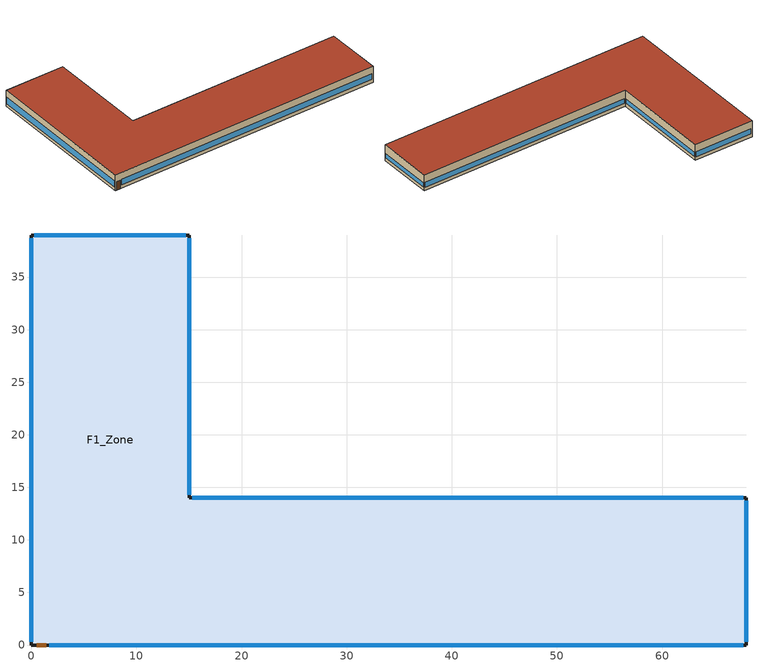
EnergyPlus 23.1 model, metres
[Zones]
F1_Zone
 floor ground (Slab): 0,39 15,39 15,14 68,14 68,0 0,0 z0
 wall outside (Exterior Wall): 0,0 68,0 68,14 15,14 15,39 0,39 0,0 z0:4.12
 window (Window): 1.71,0 67.7,0 z0.9:2.39; 68,0.3 68,13.7 z0.9:1.98; 67.7,14 15.3,14 z0.9:2.07; 15,14.3 15,38.7 z0.9:1.96; 14.7,39 0.3,39 z0.9:2.1; 0,38.7 0,0.3 z0.9:2.53
 door (Exterior Door): 0.5,0 1.41,0 z0:2.13
 roof outside (Roof): 0,0 68,0 68,14 15,14 15,39 0,39 z4.12
[Building]
V14-school-helena: 0, Suburbs, 0.04, 0.4, FullExterior, 25, 6
[Site:Location]
Helena MT: 46.6, -111.97, -7, 1167
[Site:GroundTemperature:BuildingSurface]
10, 10, 10.1, 12.1, 14.9, 17.7, 19.3, 18.3, 16.3, 12.1, 10, 10
[SizingPeriod:DesignDay]
Helena Regional Airport Ann Htg 99.6% Condns DB: 12, 21, WinterDesignDay, -26.3, 0, DefaultMultipliers, , Wetbulb, -26.3, , , , , 88069, 1.6, 300, No, No, No, ASHRAEClearSky, , , , , 0
Helena Regional Airport Ann Clg .4% Condns DB=>MWB: 7, 21, SummerDesignDay, 33.7, 16.1, DefaultMultipliers, , Wetbulb, 16.4, , , , , 88069, 4.9, 290, No, No, No, ASHRAETau, , , 0.38, 2.232
[Material]
Carpet pad 12mm: MediumRough, 0.0127, 0.06, 288, 1380, 0.9, 0.6, 0.6
Concrete block 200mm: MediumRough, 0.2, 1.11, 800, 920, 0.9, 0.6, 0.6
Cast concrete 200mm: MediumRough, 0.2, 1.73, 2243, 837, 0.9, 0.6, 0.6
Gypsum board 13mm: MediumRough, 0.0127, 0.16, 800, 1090, 0.9, 0.6, 0.6
Metal deck 1.5mm: MediumRough, 0.0015, 45, 7680, 418, 0.9, 0.6, 0.6
Polyiso board 100mm: MediumRough, 0.1, 0.024, 30, 1470, 0.9, 0.6, 0.6
Roof membrane 10mm: MediumRough, 0.0095, 0.16, 1121, 1460, 0.9, 0.6, 0.6
Stucco 25mm: MediumRough, 0.025, 0.72, 1856, 840, 0.9, 0.6, 0.6
XPS board 50mm: MediumRough, 0.05, 0.029, 35, 1400, 0.9, 0.6, 0.6
Door panel: MediumSmooth, 0.045, 0.15, 600, 1630, 0.9, 0.6, 0.6
[Construction]
Exterior Wall: Stucco 25mm, XPS board 50mm, Concrete block 200mm, Gypsum board 13mm
Roof: Roof membrane 10mm, Polyiso board 100mm, Metal deck 1.5mm
Slab: Cast concrete 200mm, Carpet pad 12mm
Window: Glazing
Exterior Door: Door panel
[WindowMaterial:SimpleGlazingSystem]
Glazing: 2.19, 0.3, 0.55
[Zone]
F1_Zone: 0, 0, 0, 0, 1, 1, autocalculate, autocalculate, autocalculate, , , Yes
[People]
F1_Zone People: F1_Zone, Occupancy Schedule, People, 245.1, , , 0.3, autocalculate, Activity Schedule
[Lights]
F1_Zone Lights: F1_Zone, Lighting Schedule, Watts/Area, , 7.12, , 0, 0.42, 0.18
[ElectricEquipment]
F1_Zone Equipment: F1_Zone, Equipment Schedule, Watts/Area, , 4.02, , 0, 0.5, 0
[ZoneInfiltration:DesignFlowRate]
F1_Zone Infiltration: F1_Zone, Always On, AirChanges/Hour, , , , 0.45, 1, 0, 0, 0
[HVACTemplate:Thermostat]
Thermostat: Heating Setpoint, , Cooling Setpoint
[HVACTemplate:Zone:PTHP]
F1_Zone: Thermostat, autosize, autosize, , , , Flow/Person, 0.00236, , , , , DrawThrough, 0.7, 75, 0.9, SingleSpeedDX, , autosize, autosize, 3.02, SingleSpeedDXHeatPump, , autosize, 3.03, -8, , , , , Electric, , autosize
[Schedule:Compact]
Occupancy Schedule: Fraction, Through: 12/31, For: Weekdays SummerDesignDay WinterDesignDay, Until: 07:00, 0, Until: 16:00, 0.95, Until: 24:00, 0, For: Saturday, Until: 24:00, 0, For: Sunday Holidays AllOtherDays, Until: 24:00, 0
Lighting Schedule: Fraction, Through: 12/31, For: Weekdays SummerDesignDay WinterDesignDay, Until: 07:00, 0.05, Until: 16:00, 0.9, Until: 24:00, 0.05, For: Saturday, Until: 24:00, 0.05, For: Sunday Holidays AllOtherDays, Until: 24:00, 0.05
Equipment Schedule: Fraction, Through: 12/31, For: Weekdays SummerDesignDay WinterDesignDay, Until: 07:00, 0.3, Until: 16:00, 0.9, Until: 24:00, 0.3, For: Saturday, Until: 24:00, 0.3, For: Sunday Holidays AllOtherDays, Until: 24:00, 0.3
Activity Schedule: Any Number, Through: 12/31, For: AllDays, Until: 24:00, 120
Always On: Fraction, Through: 12/31, For: AllDays, Until: 24:00, 1
Heating Setpoint: Temperature, Through: 12/31, For: Weekdays, Until: 05:00, 15.6, Until: 16:00, 21, Until: 24:00, 15.6, For: Saturday, Until: 24:00, 15.6, For: SummerDesignDay WinterDesignDay, Until: 24:00, 21, For: Sunday Holidays AllOtherDays, Until: 24:00, 15.6
Cooling Setpoint: Temperature, Through: 12/31, For: Weekdays, Until: 05:00, 29.4, Until: 16:00, 24, Until: 24:00, 29.4, For: Saturday, Until: 24:00, 29.4, For: SummerDesignDay WinterDesignDay, Until: 24:00, 24, For: Sunday Holidays AllOtherDays, Until: 24:00, 29.4
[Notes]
source: assumed (half the monthly mean air temperature plus 9 C)
